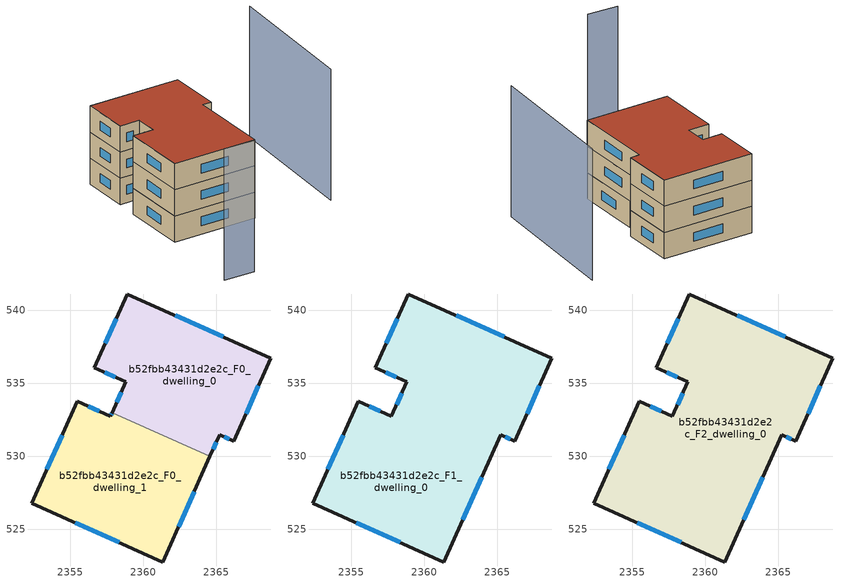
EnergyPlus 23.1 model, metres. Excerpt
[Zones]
b52fbb43431d2e2c_F0_dwelling_0
 floor ground (EU_floor_Construction): 2368.73,536.7 2366.2,531.03 2365.23,531.46 2364.57,529.99 2357.87,532.99 2358.82,535.09 2356.65,536.06 2358.92,541.1 z0
 wall outside (EU_wall_Construction): 2364.57,529.99 2365.23,531.46 2366.2,531.03 2368.73,536.7 2358.92,541.1 2356.65,536.06 2358.82,535.09 2357.87,532.99 z0:3
 wall to b52fbb43431d2e2c_F0_dwelling_1 (EU_wall_Construction): 2357.87,532.99 2364.57,529.99 z0:3
 window (EU_Window_Construction): 2358.5,534.39 2358.19,533.69 / 2357.37,535.74 2358.09,535.42 / 2358.16,539.42 2357.4,537.74 / 2365.46,538.17 2362.19,539.64 / 2367.04,532.92 2367.88,534.81 / 2365.55,531.32 2365.87,531.18 / 2364.79,530.48 2365.01,530.97 z1:2
b52fbb43431d2e2c_F0_dwelling_1
 floor ground (EU_floor_Construction): 2364.57,529.99 2361.34,522.76 2352.37,526.78 2355.49,533.76 2357.76,532.74 2357.87,532.99 z0
 wall outside (EU_wall_Construction): 2357.87,532.99 2357.76,532.74 2355.49,533.76 2352.37,526.78 2361.34,522.76 2364.57,529.99 z0:3
 window (EU_Window_Construction): 2357,533.08 2356.24,533.42 / 2357.83,532.91 2357.8,532.83 / 2362.41,525.17 2363.49,527.58 / 2355.36,525.44 2358.35,524.1 / 2354.45,531.44 2353.41,529.11 z1:2
b52fbb43431d2e2c_F1_dwelling_0
 floor to b52fbb43431d2e2c_F0_dwelling_0 (EU_floor_Construction): 2368.73,536.7 2366.2,531.03 2365.23,531.46 2364.57,529.99 2357.87,532.99 2358.82,535.09 2356.65,536.06 2358.92,541.1 z3
 floor to b52fbb43431d2e2c_F0_dwelling_1 (EU_floor_Construction): 2364.57,529.99 2361.34,522.76 2352.37,526.78 2355.49,533.76 2357.76,532.74 2357.87,532.99 z3
 wall outside (EU_wall_Construction): 2352.37,526.78 2361.34,522.76 2365.23,531.46 2366.2,531.03 2368.73,536.7 2358.92,541.1 2356.65,536.06 2358.82,535.09 2357.76,532.74 2355.49,533.76 2352.37,526.78 z3:6
 window (EU_Window_Construction): 2355.36,525.44 2358.35,524.1 / 2354.45,531.44 2353.41,529.11 / 2357,533.08 2356.24,533.42 / 2358.46,534.31 2358.11,533.53 / 2357.37,535.74 2358.09,535.42 / 2358.16,539.42 2357.4,537.74 / 2365.46,538.17 2362.19,539.64 / 2367.04,532.92 2367.88,534.81 / 2365.55,531.32 2365.87,531.18 / 2362.63,525.66 2363.93,528.56 z4:5
b52fbb43431d2e2c_F2_dwelling_0
 floor to b52fbb43431d2e2c_F1_dwelling_0 (EU_floor_Construction): 2368.73,536.7 2366.2,531.03 2365.23,531.46 2361.34,522.76 2352.37,526.78 2355.49,533.76 2357.76,532.74 2358.82,535.09 2356.65,536.06 2358.92,541.1 z6
 wall outside (EU_wall_Construction): 2352.37,526.78 2361.34,522.76 2365.23,531.46 2366.2,531.03 2368.73,536.7 2358.92,541.1 2356.65,536.06 2358.82,535.09 2357.76,532.74 2355.49,533.76 2352.37,526.78 z6:9
 window (EU_Window_Construction): 2355.36,525.44 2358.35,524.1 / 2354.45,531.44 2353.41,529.11 / 2357,533.08 2356.24,533.42 / 2358.46,534.31 2358.11,533.53 / 2357.37,535.74 2358.09,535.42 / 2358.16,539.42 2357.4,537.74 / 2365.46,538.17 2362.19,539.64 / 2367.04,532.92 2367.88,534.81 / 2365.55,531.32 2365.87,531.18 / 2362.63,525.66 2363.93,528.56 z7:8
 roof outside (EU_roof_Construction): 2361.34,522.76 2365.23,531.46 2366.2,531.03 2368.73,536.7 2358.92,541.1 2356.65,536.06 2358.82,535.09 2357.76,532.74 2355.49,533.76 2352.37,526.78 z9
shading: 2347.81,517.93 2350.98,516.34 / 2368.91,518.34 2376.7,533.02 z0:15
[Building]
EU S2 Campaign: North Axis=0; Terrain=City; Solar Distribution=FullExterior
[Site:Location]
Bologna: Latitude=44.5; Longitude=11.25; Time Zone=1; Elevation=37
[SizingPeriod:WeatherFileDays]
AnnualSizingPeriod: Begin Month=1; Begin Day of Month=1; End Month=12; End Day of Month=31; Day of Week for Start Day=Monday; Use Weather File Daylight Saving Period=No; Use Weather File Rain and Snow Indicators=No
[MATERIAL]
EU_InternalMass_Material: Roughness=MediumRough; Thickness=0.1; Conductivity=1; Density=1800; Specific Heat=900; Thermal Absorptance=0.9; Solar Absorptance=0.7; Visible Absorptance=0.7
[MATERIAL:NOMASS] Roughness=MediumRough; Thermal Absorptance=0.9; Solar Absorptance=0.7; Visible Absorptance=0.7
Name | Thermal Resistance
EU_wall_NoMass | 0.937881
EU_roof_NoMass | 0.548572
EU_floor_NoMass | 0.71348
[WINDOWMATERIAL:SIMPLEGLAZINGSYSTEM]
EU_Window_SimpleGlazing: UFactor=4.25633; Solar Heat Gain Coefficient=0.85; Visible Transmittance=0.85
[CONSTRUCTION]
EU_wall_Construction: EU_wall_NoMass
EU_roof_Construction: EU_roof_NoMass
EU_floor_Construction: EU_floor_NoMass
EU_Window_Construction: EU_Window_SimpleGlazing
EU_InternalMass_Construction: EU_InternalMass_Material
[ZONE] Type=1; Multiplier=1; Ceiling Height=autocalculate; Floor Area=autocalculate; Part of Total Floor Area=Yes
Name | Volume
b52fbb43431d2e2c_F0_dwelling_0 | 231.315
b52fbb43431d2e2c_F1_dwelling_0 | 462.649
b52fbb43431d2e2c_F2_dwelling_0 | 462.65
b52fbb43431d2e2c_F0_dwelling_1 | 231.345
[INTERNALMASS] Construction=EU_InternalMass_Construction
Name | Zone or ZoneList | Surface Area
b52fbb43431d2e2c_F0_dwelling_0_EU_InternalMass | b52fbb43431d2e2c_F0_dwelling_0 | 77.1047
b52fbb43431d2e2c_F0_dwelling_1_EU_InternalMass | b52fbb43431d2e2c_F0_dwelling_1 | 77.1147
b52fbb43431d2e2c_F1_dwelling_0_EU_InternalMass | b52fbb43431d2e2c_F1_dwelling_0 | 154.217
b52fbb43431d2e2c_F2_dwelling_0_EU_InternalMass | b52fbb43431d2e2c_F2_dwelling_0 | 154.217
[OTHEREQUIPMENT] Fuel Type=Electricity; Design Level Calculation Method=Watts/Area; Power per Zone Floor Area=1; Fraction Latent=0; Fraction Radiant=0; Fraction Lost=0; Carbon Dioxide Generation Rate=0; EndUse Subcategory=EU_Step8_InternalGains
Name | Zone or ZoneList or Space or SpaceList | Schedule
EU_Step8_InternalGain_b52fbb43431d2e2c_F0_dwelling_0_f000 | b52fbb43431d2e2c_F0_dwelling_0 | EU_Step8_GainSchedule_b52fbb43431d2e2c_F0_dwelling_0_f000
EU_Step8_InternalGain_b52fbb43431d2e2c_F0_dwelling_1_f000 | b52fbb43431d2e2c_F0_dwelling_1 | EU_Step8_GainSchedule_b52fbb43431d2e2c_F0_dwelling_1_f000
EU_Step8_InternalGain_b52fbb43431d2e2c_F1_dwelling_0_f000 | b52fbb43431d2e2c_F1_dwelling_0 | EU_Step8_GainSchedule_b52fbb43431d2e2c_F1_dwelling_0_f000
EU_Step8_InternalGain_b52fbb43431d2e2c_F2_dwelling_0_f000 | b52fbb43431d2e2c_F2_dwelling_0 | EU_Step8_GainSchedule_b52fbb43431d2e2c_F2_dwelling_0_f000
[ZONEVENTILATION:DESIGNFLOWRATE] Schedule=EU_AlwaysOn; Design Flow Rate Calculation Method=AirChanges/Hour; Air Changes per Hour=0.687892; Ventilation Type=Natural; Fan Pressure Rise=0; Fan Total Efficiency=1; Constant Term Coefficient=1; Temperature Term Coefficient=0; Velocity Term Coefficient=0; Velocity Squared Term Coefficient=0; Minimum Indoor Temperature=-100; Maximum Indoor Temperature=100; Delta Temperature=-100; Minimum Outdoor Temperature=-100; Maximum Outdoor Temperature=100; Maximum Wind Speed=40
Name | Zone or ZoneList or Space or SpaceList
EU_ConstantAir_b52fbb43431d2e2c_F0_dwelling_0 | b52fbb43431d2e2c_F0_dwelling_0
EU_ConstantAir_b52fbb43431d2e2c_F0_dwelling_1 | b52fbb43431d2e2c_F0_dwelling_1
EU_ConstantAir_b52fbb43431d2e2c_F1_dwelling_0 | b52fbb43431d2e2c_F1_dwelling_0
EU_ConstantAir_b52fbb43431d2e2c_F2_dwelling_0 | b52fbb43431d2e2c_F2_dwelling_0
[HVACTEMPLATE:THERMOSTAT] Constant Heating Setpoint=20; Constant Cooling Setpoint=50
EU_HeatOnly_b52fbb43431d2e2c_F0_dwelling_0; EU_HeatOnly_b52fbb43431d2e2c_F0_dwelling_1; EU_HeatOnly_b52fbb43431d2e2c_F1_dwelling_0; EU_HeatOnly_b52fbb43431d2e2c_F2_dwelling_0
[HVACTEMPLATE:ZONE:IDEALLOADSAIRSYSTEM] System Availability Schedule=EU_AlwaysOn; Maximum Heating Supply Air Temperature=50; Minimum Cooling Supply Air Temperature=13; Maximum Heating Supply Air Humidity Ratio=0.0156; Minimum Cooling Supply Air Humidity Ratio=0.0077; Heating Limit=NoLimit; Cooling Limit=NoLimit; Heating Availability Schedule=EU_AlwaysOn; Cooling Availability Schedule=EU_CoolingOff; Dehumidification Control Type=ConstantSensibleHeatRatio; Cooling Sensible Heat Ratio=0.7; Dehumidification Setpoint=60; Humidification Control Type=None; Humidification Setpoint=30; Outdoor Air Method=None; Outdoor Air Flow Rate per Person=0.00944; Outdoor Air Flow Rate per Zone Floor Area=0; Outdoor Air Flow Rate per Zone=0; Demand Controlled Ventilation Type=None; Outdoor Air Economizer Type=NoEconomizer; Heat Recovery Type=None; Sensible Heat Recovery Effectiveness=0.7; Latent Heat Recovery Effectiveness=0.65
Name | Template Thermostat
b52fbb43431d2e2c_F0_dwelling_0 | EU_HeatOnly_b52fbb43431d2e2c_F0_dwelling_0
b52fbb43431d2e2c_F0_dwelling_1 | EU_HeatOnly_b52fbb43431d2e2c_F0_dwelling_1
b52fbb43431d2e2c_F1_dwelling_0 | EU_HeatOnly_b52fbb43431d2e2c_F1_dwelling_0
b52fbb43431d2e2c_F2_dwelling_0 | EU_HeatOnly_b52fbb43431d2e2c_F2_dwelling_0
[SIZING:ZONE] Zone Cooling Design Supply Air Temperature Input Method=SupplyAirTemperature; Zone Cooling Design Supply Air Temperature=13; Zone Heating Design Supply Air Temperature Input Method=SupplyAirTemperature; Zone Heating Design Supply Air Temperature=50; Zone Cooling Design Supply Air Humidity Ratio=0.008; Zone Heating Design Supply Air Humidity Ratio=0.008; Cooling Design Air Flow Method=DesignDay; Cooling Design Air Flow Rate=0; Cooling Minimum Air Flow per Zone Floor Area=0.000762; Cooling Minimum Air Flow=0; Cooling Minimum Air Flow Fraction=0.2; Heating Design Air Flow Method=DesignDay; Heating Design Air Flow Rate=0; Heating Maximum Air Flow per Zone Floor Area=0.002032; Heating Maximum Air Flow=0.141576; Heating Maximum Air Flow Fraction=0.3; Account for Dedicated Outdoor Air System=No; Dedicated Outdoor Air System Control Strategy=NeutralSupplyAir; Dedicated Outdoor Air Low Setpoint Temperature for Design=autosize; Dedicated Outdoor Air High Setpoint Temperature for Design=autosize; Zone Load Sizing Method=Sensible Load Only No Latent Load; Zone Latent Cooling Design Supply Air Humidity Ratio Input Method=HumidityRatioDifference; Zone Cooling Design Supply Air Humidity Ratio Difference=0.005; Zone Latent Heating Design Supply Air Humidity Ratio Input Method=HumidityRatioDifference; Zone Humidification Design Supply Air Humidity Ratio Difference=0.005
b52fbb43431d2e2c_F0_dwelling_0; b52fbb43431d2e2c_F0_dwelling_1; b52fbb43431d2e2c_F1_dwelling_0; b52fbb43431d2e2c_F2_dwelling_0
[SCHEDULE:CONSTANT]
Name | Hourly Value
EU_AlwaysOn | 1
EU_CoolingOff | 0
[SCHEDULE:FILE] Column Number=1; Rows to Skip at Top=0; Number of Hours of Data=8760; Column Separator=Comma; Interpolate to Timestep=No; Minutes per Item=60; Adjust Schedule for Daylight Savings=Yes
Name | File
EU_Step8_GainSchedule_b52fbb43431d2e2c_F0_dwelling_0_f000 | ../../schedules/b52fbb43431d2e2c/b52fbb43431d2e2c_F0_dwelling_0_f000_gain.csv
EU_Step8_GainSchedule_b52fbb43431d2e2c_F0_dwelling_1_f000 | ../../schedules/b52fbb43431d2e2c/b52fbb43431d2e2c_F0_dwelling_1_f000_gain.csv
EU_Step8_GainSchedule_b52fbb43431d2e2c_F1_dwelling_0_f000 | ../../schedules/b52fbb43431d2e2c/b52fbb43431d2e2c_F1_dwelling_0_f000_gain.csv
EU_Step8_GainSchedule_b52fbb43431d2e2c_F2_dwelling_0_f000 | ../../schedules/b52fbb43431d2e2c/b52fbb43431d2e2c_F2_dwelling_0_f000_gain.csv
